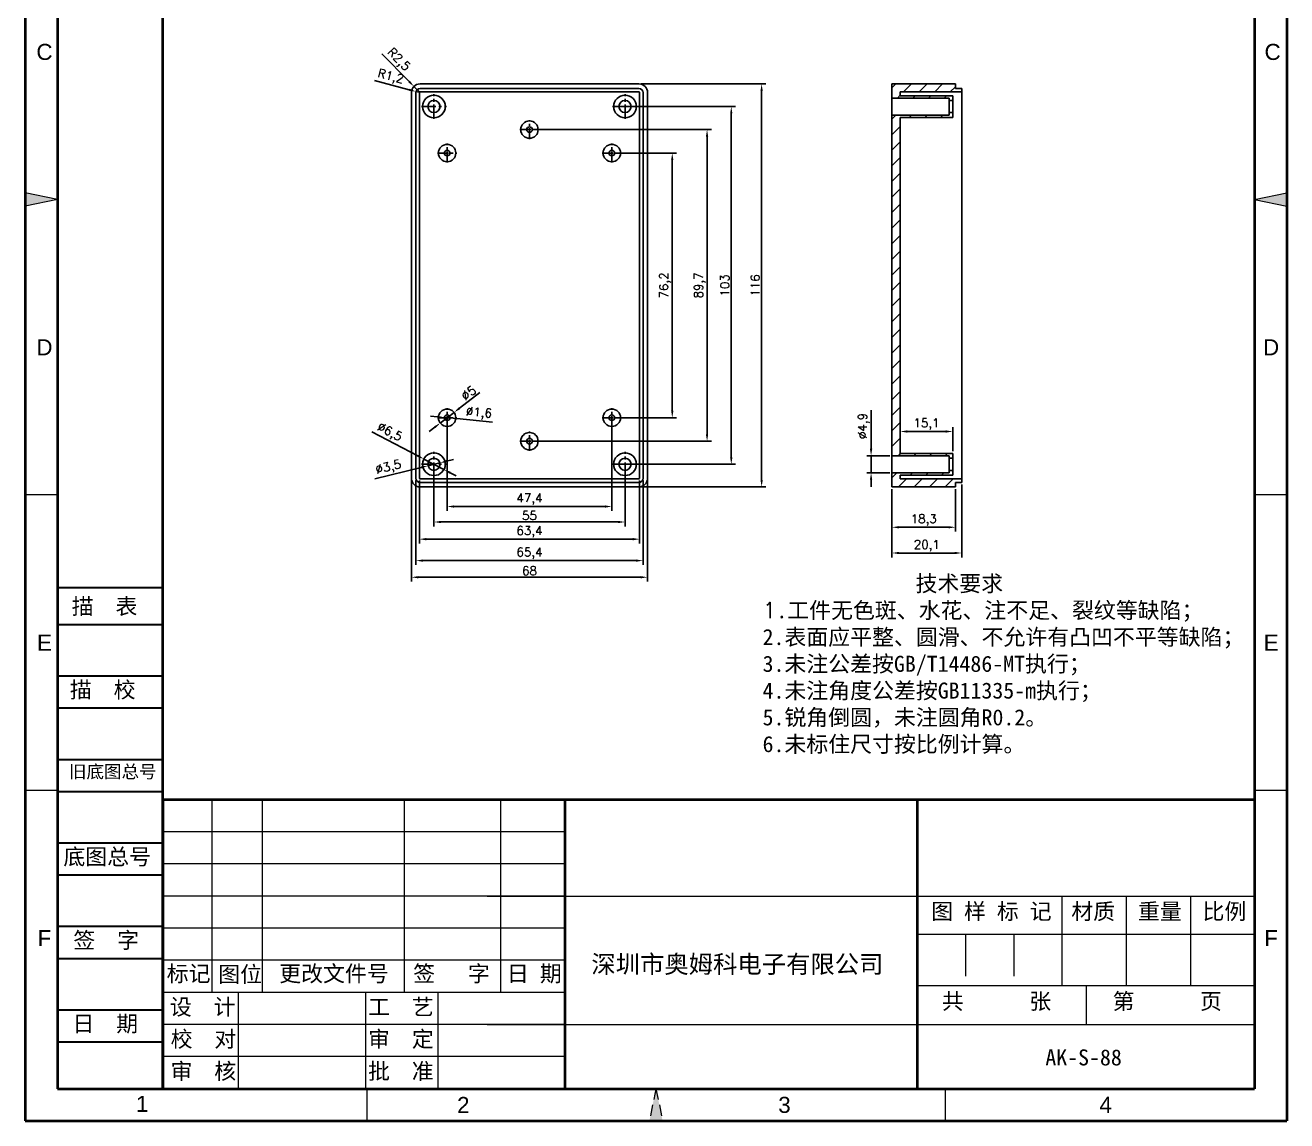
# Model space of a CAD drawing. Header units: millimetres. Extents: x 10420 to 10783, y 609 to 1139.
# Drawn here: x 10420 to 10783.1, y 608.5 to 923.9 of the extents above; entities that cross this region are included whole.
import ezdxf
from ezdxf.enums import TextEntityAlignment as Align

# ---------------------------------------------------------------- set-up
doc = ezdxf.new("R2010")
doc.units = ezdxf.units.MM
for name, pattern in [('ACAD_ISO10W100', [18, 12, -3, 0, -3]), ('CENTER', [50.8, 31.75, -6.35, 6.35, -6.35]), ('HIDDEN2', [4.7625, 3.175, -1.5875])]:
    doc.linetypes.add(name, pattern=pattern)
for name, color, linetype, lineweight in [('dim', 82, 'Continuous', 9), ('图层1', 7, 'ACAD_ISO10W100', 15), ('图层2', 7, 'Continuous', 30), ('图层3', 7, 'Continuous', 15), ('图层4', 7, 'Continuous', 40), ('图层5', 7, 'HIDDEN2', 15)]:
    doc.layers.add(name, color=color, linetype=linetype, lineweight=lineweight)
doc.layers.add('尺寸线', color=7, linetype='Continuous')
doc.styles.get("Standard").update_dxf_attribs({"font": 'txt', "bigfont": 'gbcbig.shx'})
doc.styles.add('样式 3', font='arial.ttf', dxfattribs={"height": 3.8})
doc.dimstyles.new('ISO-25', dxfattribs={"dimtxt": 2.5, "dimasz": 2.5, "dimexe": 1.25, "dimexo": 0.625, "dimtad": 1, "dimtxsty": 'Standard', "dimcen": 2.5, "dimadec": 0, "dimazin": 0, "dimtfac": 1, "dimtmove": 0, "dimatfit": 3, "dimfxl": 0, "dimarcsym": 0})

# ---------------------------------------------------------------- blocks, each defined once
blk = doc.blocks.new('*D884')
at = {"layer": 'Defpoints', "color": 0}
for p in [(10596.68, 907.03), (10631.99, 907.03), (10596.68, 791.03)]:
    blk.add_point(p, dxfattribs=at)
at = {"layer": 'dim', "color": 0, "lineweight": -2}
for p, q in [((10597.3, 907.03), (10633.24, 907.03)), ((10631.99, 793.03), (10631.99, 905.03)), ((10597.3, 791.03), (10633.24, 791.03))]:
    blk.add_line(p, q, dxfattribs=at)
at = {"layer": 'dim', "color": 0}
for points in [[(10631.66, 905.03), (10632.33, 905.03), (10631.99, 907.03)], [(10631.66, 793.03), (10632.33, 793.03), (10631.99, 791.03)]]:
    blk.add_solid(points, dxfattribs=at)
at = {"layer": 'dim', "color": 0, "insert": (10630.12, 849.03), "char_height": 2.5, "attachment_point": 5, "rotation": 90}
blk.add_mtext('116', dxfattribs=at)
blk = doc.blocks.new('*D885')
at = {"layer": 'Defpoints', "color": 0}
for p in [(10592.68, 900.53), (10623.26, 900.53), (10592.68, 797.53)]:
    blk.add_point(p, dxfattribs=at)
at = {"layer": 'dim', "color": 0, "lineweight": -2}
for p, q in [((10593.3, 900.53), (10624.51, 900.53)), ((10623.26, 799.53), (10623.26, 898.53)), ((10593.3, 797.53), (10624.51, 797.53))]:
    blk.add_line(p, q, dxfattribs=at)
at = {"layer": 'dim', "color": 0}
for points in [[(10622.93, 898.53), (10623.59, 898.53), (10623.26, 900.53)], [(10622.93, 799.53), (10623.59, 799.53), (10623.26, 797.53)]]:
    blk.add_solid(points, dxfattribs=at)
at = {"layer": 'dim', "color": 0, "insert": (10621.38, 849.03), "char_height": 2.5, "attachment_point": 5, "rotation": 90}
blk.add_mtext('103', dxfattribs=at)
blk = doc.blocks.new('*D886')
at = {"layer": 'Defpoints', "color": 0}
for p in [(10588.88, 887.13), (10588.88, 810.93), (10606.27, 810.93)]:
    blk.add_point(p, dxfattribs=at)
at = {"layer": 'dim', "color": 0, "lineweight": -2}
for p, q in [((10589.5, 887.13), (10607.52, 887.13)), ((10606.27, 885.13), (10606.27, 812.93)), ((10589.5, 810.93), (10607.52, 810.93))]:
    blk.add_line(p, q, dxfattribs=at)
at = {"layer": 'dim', "color": 0}
for points in [[(10605.94, 885.13), (10606.6, 885.13), (10606.27, 887.13)], [(10605.94, 812.93), (10606.6, 812.93), (10606.27, 810.93)]]:
    blk.add_solid(points, dxfattribs=at)
at = {"layer": 'dim', "color": 0, "insert": (10604.19, 849.03), "char_height": 2.5, "attachment_point": 5, "rotation": 90}
blk.add_mtext('76,2', dxfattribs=at)
blk = doc.blocks.new('*D887')
at = {"layer": 'Defpoints', "color": 0}
for p in [(10565.18, 893.88), (10565.18, 804.18), (10616.29, 804.18)]:
    blk.add_point(p, dxfattribs=at)
at = {"layer": 'dim', "color": 0, "lineweight": -2}
for p, q in [((10565.8, 893.88), (10617.54, 893.88)), ((10616.29, 891.88), (10616.29, 806.18)), ((10565.8, 804.18), (10617.54, 804.18))]:
    blk.add_line(p, q, dxfattribs=at)
at = {"layer": 'dim', "color": 0}
for points in [[(10615.95, 891.88), (10616.62, 891.88), (10616.29, 893.88)], [(10615.95, 806.18), (10616.62, 806.18), (10616.29, 804.18)]]:
    blk.add_solid(points, dxfattribs=at)
at = {"layer": 'dim', "color": 0, "insert": (10614.2, 849.03), "char_height": 2.5, "attachment_point": 5, "rotation": 90}
blk.add_mtext('89,7', dxfattribs=at)
blk = doc.blocks.new('*D888')
at = {"layer": 'Defpoints', "color": 0}
for p in [(10531.18, 793.53), (10599.18, 793.53), (10599.18, 765)]:
    blk.add_point(p, dxfattribs=at)
at = {"layer": 'dim', "color": 0, "lineweight": -2}
for p, q in [((10531.18, 792.9), (10531.18, 763.75)), ((10599.18, 792.9), (10599.18, 763.75)), ((10533.18, 765), (10597.18, 765))]:
    blk.add_line(p, q, dxfattribs=at)
at = {"layer": 'dim', "color": 0}
for points in [[(10533.18, 765.33), (10533.18, 764.67), (10531.18, 765)], [(10597.18, 765.33), (10597.18, 764.67), (10599.18, 765)]]:
    blk.add_solid(points, dxfattribs=at)
at = {"layer": 'dim', "color": 0, "insert": (10565.18, 766.87), "char_height": 2.5, "attachment_point": 5}
blk.add_mtext('68', dxfattribs=at)
blk = doc.blocks.new('*D889')
at = {"layer": 'Defpoints', "color": 0}
for p in [(10541.48, 810.93), (10588.88, 810.93), (10588.88, 785.36)]:
    blk.add_point(p, dxfattribs=at)
at = {"layer": 'dim', "color": 0, "lineweight": -2}
for p, q in [((10541.48, 810.3), (10541.48, 784.11)), ((10588.88, 810.3), (10588.88, 784.11)), ((10543.48, 785.36), (10586.88, 785.36))]:
    blk.add_line(p, q, dxfattribs=at)
at = {"layer": 'dim', "color": 0}
for points in [[(10543.48, 785.7), (10543.48, 785.03), (10541.48, 785.36)], [(10586.88, 785.7), (10586.88, 785.03), (10588.88, 785.36)]]:
    blk.add_solid(points, dxfattribs=at)
at = {"layer": 'dim', "color": 0, "insert": (10565.18, 787.45), "char_height": 2.5, "attachment_point": 5}
blk.add_mtext('47,4', dxfattribs=at)
blk = doc.blocks.new('*D890')
at = {"layer": 'Defpoints', "color": 0}
for p in [(10537.68, 797.53), (10592.68, 797.53), (10592.68, 780.91)]:
    blk.add_point(p, dxfattribs=at)
at = {"layer": 'dim', "color": 0, "lineweight": -2}
for p, q in [((10537.68, 796.9), (10537.68, 779.66)), ((10592.68, 796.9), (10592.68, 779.66)), ((10539.68, 780.91), (10590.68, 780.91))]:
    blk.add_line(p, q, dxfattribs=at)
at = {"layer": 'dim', "color": 0}
for points in [[(10539.68, 781.24), (10539.68, 780.57), (10537.68, 780.91)], [(10590.68, 781.24), (10590.68, 780.57), (10592.68, 780.91)]]:
    blk.add_solid(points, dxfattribs=at)
at = {"layer": 'dim', "color": 0, "insert": (10565.18, 782.78), "char_height": 2.5, "attachment_point": 5}
blk.add_mtext('55', dxfattribs=at)
blk = doc.blocks.new('*D891')
at = {"layer": 'Defpoints', "color": 0}
for p in [(10533.48, 793.53), (10596.88, 793.53), (10596.88, 775.97)]:
    blk.add_point(p, dxfattribs=at)
at = {"layer": 'dim', "color": 0, "lineweight": -2}
for p, q in [((10533.48, 792.9), (10533.48, 774.72)), ((10596.88, 792.9), (10596.88, 774.72)), ((10535.48, 775.97), (10594.88, 775.97))]:
    blk.add_line(p, q, dxfattribs=at)
at = {"layer": 'dim', "color": 0}
for points in [[(10535.48, 776.3), (10535.48, 775.63), (10533.48, 775.97)], [(10594.88, 776.3), (10594.88, 775.63), (10596.88, 775.97)]]:
    blk.add_solid(points, dxfattribs=at)
at = {"layer": 'dim', "color": 0, "insert": (10565.18, 778.05), "char_height": 2.5, "attachment_point": 5}
blk.add_mtext('63,4', dxfattribs=at)
blk = doc.blocks.new('*D892')
at = {"layer": 'Defpoints', "color": 0}
for p in [(10532.48, 793.53), (10597.88, 793.53), (10597.88, 769.79)]:
    blk.add_point(p, dxfattribs=at)
at = {"layer": 'dim', "color": 0, "lineweight": -2}
for p, q in [((10532.48, 792.9), (10532.48, 768.54)), ((10597.88, 792.9), (10597.88, 768.54)), ((10534.48, 769.79), (10595.88, 769.79))]:
    blk.add_line(p, q, dxfattribs=at)
at = {"layer": 'dim', "color": 0}
for points in [[(10534.48, 770.12), (10534.48, 769.46), (10532.48, 769.79)], [(10595.88, 770.12), (10595.88, 769.46), (10597.88, 769.79)]]:
    blk.add_solid(points, dxfattribs=at)
at = {"layer": 'dim', "color": 0, "insert": (10565.18, 771.87), "char_height": 2.5, "attachment_point": 5}
blk.add_mtext('65,4', dxfattribs=at)
blk = doc.blocks.new('*D893')
at = {"layer": 'Defpoints', "color": 0}
for p in [(10689.6, 792.33), (10669.5, 791.03), (10689.6, 771.98)]:
    blk.add_point(p, dxfattribs=at)
at = {"layer": 'dim', "color": 0, "lineweight": -2}
for p, q in [((10689.6, 791.7), (10689.6, 770.73)), ((10669.5, 790.4), (10669.5, 770.73)), ((10671.5, 771.98), (10687.6, 771.98))]:
    blk.add_line(p, q, dxfattribs=at)
at = {"layer": 'dim', "color": 0}
for points in [[(10671.5, 772.31), (10671.5, 771.65), (10669.5, 771.98)], [(10687.6, 772.31), (10687.6, 771.65), (10689.6, 771.98)]]:
    blk.add_solid(points, dxfattribs=at)
at = {"layer": 'dim', "color": 0, "insert": (10679.55, 774.06), "char_height": 2.5, "attachment_point": 5}
blk.add_mtext('20,1', dxfattribs=at)
blk = doc.blocks.new('*D894')
at = {"layer": 'Defpoints', "color": 0}
for p in [(10669.5, 791.03), (10687.8, 791.03), (10669.5, 779.39)]:
    blk.add_point(p, dxfattribs=at)
at = {"layer": 'dim', "color": 0, "lineweight": -2}
for p, q in [((10669.5, 790.4), (10669.5, 778.14)), ((10687.8, 790.4), (10687.8, 778.14)), ((10685.8, 779.39), (10671.5, 779.39))]:
    blk.add_line(p, q, dxfattribs=at)
at = {"layer": 'dim', "color": 0}
for points in [[(10671.5, 779.72), (10671.5, 779.06), (10669.5, 779.39)], [(10685.8, 779.72), (10685.8, 779.06), (10687.8, 779.39)]]:
    blk.add_solid(points, dxfattribs=at)
at = {"layer": 'dim', "color": 0, "insert": (10678.65, 781.47), "char_height": 2.5, "attachment_point": 5}
blk.add_mtext('18,3', dxfattribs=at)
blk = doc.blocks.new('*D895')
at = {"layer": 'Defpoints', "color": 0}
for p in [(10671.9, 806.97), (10671.9, 800.64), (10687, 800.64)]:
    blk.add_point(p, dxfattribs=at)
at = {"layer": 'dim', "color": 0, "lineweight": -2}
for p, q in [((10671.9, 801.27), (10671.9, 808.22)), ((10685, 806.97), (10673.9, 806.97)), ((10687, 801.27), (10687, 808.22))]:
    blk.add_line(p, q, dxfattribs=at)
at = {"layer": 'dim', "color": 0}
for points in [[(10673.9, 807.3), (10673.9, 806.64), (10671.9, 806.97)], [(10685, 807.3), (10685, 806.64), (10687, 806.97)]]:
    blk.add_solid(points, dxfattribs=at)
at = {"layer": 'dim', "color": 0, "insert": (10679.45, 809.05), "char_height": 2.5, "attachment_point": 5}
blk.add_mtext('15,1', dxfattribs=at)
blk = doc.blocks.new('*D896')
at = {"layer": 'Defpoints', "color": 0}
for p in [(10663.5, 799.98), (10669.5, 799.98), (10669.5, 795.08)]:
    blk.add_point(p, dxfattribs=at)
at = {"layer": 'dim', "color": 0, "lineweight": -2}
for p, q in [((10663.5, 801.98), (10663.5, 813.14)), ((10668.87, 799.98), (10662.25, 799.98)), ((10663.5, 795.08), (10663.5, 799.98)), ((10668.87, 795.08), (10662.25, 795.08)), ((10663.5, 793.08), (10663.5, 791.08))]:
    blk.add_line(p, q, dxfattribs=at)
at = {"layer": 'dim', "color": 0}
for points in [[(10663.16, 801.98), (10663.83, 801.98), (10663.5, 799.98)], [(10663.16, 793.08), (10663.83, 793.08), (10663.5, 795.08)]]:
    blk.add_solid(points, dxfattribs=at)
at = {"layer": 'dim', "color": 0, "insert": (10661.41, 808.56), "char_height": 2.5, "attachment_point": 5, "rotation": 90}
blk.add_mtext('%%c4,9', dxfattribs=at)
blk = doc.blocks.new('*D897')
at = {"layer": 'Defpoints', "color": 0}
for p in [(10534.8, 799.04), (10540.55, 796.02)]:
    blk.add_point(p, dxfattribs=at)
at = {"layer": 'dim', "color": 0, "lineweight": -2}
for p, q in [((10519.82, 806.9), (10533.03, 799.97)), ((10540.55, 796.02), (10534.8, 799.04)), ((10542.33, 795.09), (10544.1, 794.16))]:
    blk.add_line(p, q, dxfattribs=at)
at = {"layer": 'dim', "color": 0}
for points in [[(10533.18, 800.26), (10532.87, 799.67), (10534.8, 799.04)], [(10542.48, 795.38), (10542.17, 794.79), (10540.55, 796.02)]]:
    blk.add_solid(points, dxfattribs=at)
at = {"layer": 'dim', "color": 0, "insert": (10524.84, 806.61), "char_height": 2.5, "attachment_point": 5, "rotation": 332.3211}
blk.add_mtext('∅6,5', dxfattribs=at)
blk = doc.blocks.new('*D898')
at = {"layer": 'Defpoints', "color": 0}
for p in [(10535.98, 797.11), (10539.38, 797.94)]:
    blk.add_point(p, dxfattribs=at)
at = {"layer": 'dim', "color": 0, "lineweight": -2}
for p, q in [((10541.32, 798.42), (10543.26, 798.89)), ((10520.66, 793.37), (10534.03, 796.64)), ((10539.38, 797.94), (10535.98, 797.11))]:
    blk.add_line(p, q, dxfattribs=at)
at = {"layer": 'dim', "color": 0}
for points in [[(10533.95, 796.96), (10534.11, 796.31), (10535.98, 797.11)], [(10541.24, 798.74), (10541.4, 798.09), (10539.38, 797.94)]]:
    blk.add_solid(points, dxfattribs=at)
at = {"layer": 'dim', "color": 0, "insert": (10524.62, 796.48), "char_height": 2.5, "attachment_point": 5, "rotation": 13.7347}
blk.add_mtext('∅3,5', dxfattribs=at)
blk = doc.blocks.new('*D899')
at = {"layer": 'Defpoints', "color": 0}
for p in [(10543.46, 812.45), (10539.49, 809.41)]:
    blk.add_point(p, dxfattribs=at)
at = {"layer": 'dim', "color": 0, "lineweight": -2}
for p, q in [((10550.93, 818.19), (10545.05, 813.67)), ((10539.49, 809.41), (10543.46, 812.45)), ((10537.91, 808.19), (10536.32, 806.97))]:
    blk.add_line(p, q, dxfattribs=at)
at = {"layer": 'dim', "color": 0}
for points in [[(10544.84, 813.93), (10545.25, 813.41), (10543.46, 812.45)], [(10537.71, 808.45), (10538.11, 807.92), (10539.49, 809.41)]]:
    blk.add_solid(points, dxfattribs=at)
at = {"layer": 'dim', "color": 0, "insert": (10547.64, 818.02), "char_height": 2.5, "attachment_point": 5, "rotation": 37.5319}
blk.add_mtext('∅5', dxfattribs=at)
blk = doc.blocks.new('*D900')
at = {"layer": 'Defpoints', "color": 0}
for p in [(10540.68, 811), (10542.27, 810.85)]:
    blk.add_point(p, dxfattribs=at)
at = {"layer": 'dim', "color": 0, "lineweight": -2}
for p, q in [((10538.69, 811.19), (10536.7, 811.38)), ((10540.68, 811), (10542.27, 810.85)), ((10554.55, 809.69), (10544.26, 810.66))]:
    blk.add_line(p, q, dxfattribs=at)
at = {"layer": 'dim', "color": 0}
for points in [[(10538.72, 811.52), (10538.66, 810.86), (10540.68, 811)], [(10544.3, 811), (10544.23, 810.33), (10542.27, 810.85)]]:
    blk.add_solid(points, dxfattribs=at)
at = {"layer": 'dim', "color": 0, "insert": (10550.6, 812.16), "char_height": 2.5, "attachment_point": 5, "rotation": 354.5928}
blk.add_mtext('∅1,6', dxfattribs=at)
blk = doc.blocks.new('*D917')
at = {"layer": 'Defpoints', "color": 0}
for p in [(10531.92, 906.31), (10533.68, 904.53)]:
    blk.add_point(p, dxfattribs=at)
at = {"layer": 'dim', "color": 0, "lineweight": -2}
for p, q in [((10522.69, 915.7), (10530.52, 907.74)), ((10533.68, 904.53), (10531.92, 906.31))]:
    blk.add_line(p, q, dxfattribs=at)
at = {"layer": 'dim', "color": 0}
blk.add_solid([(10530.76, 907.97), (10530.28, 907.5), (10531.92, 906.31)], dxfattribs=at)
at = {"layer": 'dim', "color": 0, "insert": (10527.39, 913.89), "char_height": 2.5, "attachment_point": 5, "rotation": 314.5246}
blk.add_mtext('R2,5', dxfattribs=at)
blk = doc.blocks.new('*D918')
at = {"layer": 'Defpoints', "color": 0}
for p in [(10532.52, 904.84), (10533.68, 904.53)]:
    blk.add_point(p, dxfattribs=at)
at = {"layer": 'dim', "color": 0, "lineweight": -2}
for p, q in [((10520.6, 908.01), (10530.58, 905.35)), ((10533.68, 904.53), (10532.52, 904.84))]:
    blk.add_line(p, q, dxfattribs=at)
at = {"layer": 'dim', "color": 0}
blk.add_solid([(10530.67, 905.67), (10530.5, 905.03), (10532.52, 904.84)], dxfattribs=at)
at = {"layer": 'dim', "color": 0, "insert": (10525.16, 908.95), "char_height": 2.5, "attachment_point": 5, "rotation": 345.1113}
blk.add_mtext('R1,2', dxfattribs=at)

msp = doc.modelspace()

# ---------------------------------------------------------------- hatches: boundary and pattern name
h = msp.add_hatch()
h.set_pattern_fill('ANSI31', color=256, style=0)
h.set_pattern_definition([(45, (-18.2838, -11.3678), (-2.245064, 2.245064), [])])
h.paths.add_polyline_path([(10671.897, 793.328), (10671.897, 794.414), (10686.997, 794.414), (10686.997, 795.778), (10685.997, 795.778), (10685.997, 795.078), (10669.497, 795.078), (10669.497, 791.028), (10687.797, 791.028), (10687.797, 792.328), (10689.597, 792.328), (10689.597, 793.328)])
h.paths.add_polyline_path([(10671.897, 897.414), (10686.997, 897.414), (10686.997, 898.778), (10685.997, 898.778), (10685.997, 898.078), (10669.497, 898.078), (10669.497, 799.978), (10685.997, 799.978), (10685.997, 799.278), (10686.997, 799.278), (10686.997, 800.643), (10671.897, 800.643)])
h.paths.add_polyline_path([(10669.497, 907.028), (10669.497, 902.978), (10685.997, 902.978), (10685.997, 902.278), (10686.997, 902.278), (10686.997, 903.643), (10671.897, 903.643), (10671.897, 904.728), (10689.597, 904.728), (10689.597, 905.728), (10687.797, 905.728), (10687.797, 907.028)])
at = {"layer": '图层1'}
for points in [[(10429.281, 873.729), (10420.037, 875.632), (10420.037, 871.827)], [(10773.903, 873.729), (10783.147, 875.632), (10783.147, 871.827)]]:
    msp.add_hatch(color=0, dxfattribs=at).paths.add_polyline_path(points)
at = {"layer": '图层5'}
msp.add_hatch(color=0, dxfattribs=at).paths.add_polyline_path([(10601.592, 617.759), (10599.689, 608.515), (10603.495, 608.515)])

# ---------------------------------------------------------------- linework, layer by layer
for p, q in [((10531.177, 793.528), (10531.177, 904.528)), ((10532.477, 793.528), (10532.477, 904.528)), ((10533.477, 793.528), (10533.477, 904.528)), ((10533.677, 907.028), (10596.677, 907.028)), ((10533.677, 905.728), (10596.677, 905.728)), ((10533.677, 904.728), (10596.677, 904.728)), ((10596.877, 904.528), (10596.877, 793.528)), ((10597.877, 904.528), (10597.877, 793.528)), ((10599.177, 904.528), (10599.177, 793.528)), ((10669.497, 791.028), (10669.497, 907.028)), ((10669.497, 907.028), (10687.797, 907.028)), ((10689.597, 904.728), (10671.897, 904.728)), ((10671.897, 903.643), (10671.897, 904.728)), ((10687.797, 905.728), (10687.797, 907.028)), ((10689.597, 905.728), (10687.797, 905.728)), ((10689.597, 905.728), (10689.597, 792.328)), ((10669.497, 902.978), (10685.997, 902.978)), ((10671.897, 903.643), (10686.997, 903.643)), ((10685.997, 902.978), (10685.997, 902.278)), ((10686.997, 902.278), (10685.997, 902.278)), ((10685.997, 902.278), (10685.997, 898.778)), ((10686.997, 897.414), (10686.997, 903.643)), ((10669.497, 898.078), (10685.997, 898.078)), ((10671.897, 800.643), (10671.897, 897.414)), ((10671.897, 897.414), (10686.997, 897.414)), ((10686.997, 898.778), (10685.997, 898.778)), ((10685.997, 898.078), (10685.997, 898.778)), ((10669.497, 799.978), (10685.997, 799.978)), ((10671.897, 800.643), (10686.997, 800.643)), ((10685.997, 799.978), (10685.997, 799.278)), ((10686.997, 799.278), (10685.997, 799.278)), ((10685.997, 799.278), (10685.997, 795.778)), ((10686.997, 794.414), (10686.997, 800.643)), ((10686.997, 795.778), (10685.997, 795.778)), ((10685.997, 795.078), (10685.997, 795.778)), ((10596.677, 793.328), (10533.677, 793.328)), ((10596.677, 792.328), (10533.677, 792.328)), ((10669.497, 795.078), (10685.997, 795.078)), ((10671.897, 793.328), (10671.897, 794.414)), ((10671.897, 794.414), (10686.997, 794.414)), ((10689.597, 793.328), (10671.897, 793.328)), ((10689.597, 792.328), (10687.797, 792.328)), ((10687.797, 792.328), (10687.797, 791.028)), ((10596.677, 791.028), (10533.677, 791.028)), ((10687.797, 791.028), (10669.497, 791.028))]:
    msp.add_line(p, q)
at = {"color": 1, "linetype": 'CENTER', "ltscale": 0.13}
for p, q in [((10534.102, 900.528), (10541.252, 900.528)), ((10537.677, 896.953), (10537.677, 904.103)), ((10589.102, 900.528), (10596.252, 900.528)), ((10592.677, 896.953), (10592.677, 904.103)), ((10537.677, 793.953), (10537.677, 801.103)), ((10592.677, 793.953), (10592.677, 801.103)), ((10534.102, 797.528), (10541.252, 797.528)), ((10589.102, 797.528), (10596.252, 797.528))]:
    msp.add_line(p, q, dxfattribs=at)
at = {"color": 1, "linetype": 'CENTER', "ltscale": 0.1}
for p, q in [((10562.427, 893.878), (10567.927, 893.878)), ((10565.177, 891.128), (10565.177, 896.628)), ((10541.477, 884.378), (10541.477, 889.878)), ((10588.877, 884.378), (10588.877, 889.878)), ((10538.727, 887.128), (10544.227, 887.128)), ((10586.127, 887.128), (10591.627, 887.128)), ((10541.477, 808.178), (10541.477, 813.678)), ((10588.877, 808.178), (10588.877, 813.678)), ((10538.727, 810.928), (10544.227, 810.928)), ((10586.127, 810.928), (10591.627, 810.928)), ((10565.177, 801.428), (10565.177, 806.928)), ((10562.427, 804.178), (10567.927, 804.178))]:
    msp.add_line(p, q, dxfattribs=at)
for centre, radius in [((10537.677, 900.528), 3.25), ((10537.677, 900.528), 1.75), ((10592.677, 900.528), 3.25), ((10592.677, 900.528), 1.75), ((10565.177, 893.878), 2.5), ((10565.177, 893.878), 0.8), ((10541.477, 887.128), 2.5), ((10588.877, 887.128), 2.5), ((10541.477, 887.128), 0.8), ((10588.877, 887.128), 0.8), ((10541.477, 810.928), 2.5), ((10588.877, 810.928), 2.5), ((10541.477, 810.928), 0.8), ((10588.877, 810.928), 0.8), ((10565.177, 804.178), 2.5), ((10565.177, 804.178), 0.8), ((10537.677, 797.528), 3.25), ((10537.677, 797.528), 1.75), ((10592.677, 797.528), 3.25), ((10592.677, 797.528), 1.75)]:
    msp.add_circle(centre, radius)
for centre, radius, start, end in [((10533.677, 904.528), 2.5, 90, 180), ((10533.677, 904.528), 1.2, 90, 180), ((10533.677, 904.528), 0.2, 90, 180), ((10596.677, 904.528), 2.5, 0, 90), ((10596.677, 904.528), 1.2, 0, 90), ((10596.677, 904.528), 0.2, 0, 90), ((10533.677, 793.528), 2.5, 180, 270), ((10533.677, 793.528), 1.2, 180, 270), ((10533.677, 793.528), 0.2, 180, 270), ((10596.677, 793.528), 2.5, 270, 0), ((10596.677, 793.528), 0.2, 270, 0), ((10596.677, 793.528), 1.2, 270, 0)]:
    msp.add_arc(centre, radius, start, end)
at = {"layer": '图层1', "color": 0}
for p, q in [((10429.281, 873.729), (10420.037, 875.632)), ((10773.903, 873.729), (10783.147, 875.632)), ((10429.281, 873.729), (10420.037, 871.827)), ((10773.903, 873.729), (10783.147, 871.827)), ((10429.281, 788.683), (10420.037, 788.683)), ((10783.147, 788.683), (10773.903, 788.683)), ((10429.281, 703.637), (10420.037, 703.637)), ((10783.147, 703.637), (10773.903, 703.637)), ((10690.705, 662.131), (10690.705, 647.34)), ((10704.572, 662.131), (10704.572, 647.34)), ((10488.343, 645.492), (10488.343, 654.736)), ((10488.343, 645.492), (10488.343, 654.736))]:
    msp.add_line(p, q, dxfattribs=at)
at = {"layer": '图层2', "color": 0}
for p, q in [((10459.623, 761.968), (10429.281, 761.968)), ((10459.623, 751.299), (10429.281, 751.299)), ((10459.623, 751.299), (10443.505, 751.299)), ((10459.623, 736.508), (10429.281, 736.508)), ((10459.623, 727.264), (10429.281, 727.264)), ((10459.623, 727.264), (10443.505, 727.264)), ((10459.623, 727.264), (10443.505, 727.264)), ((10459.623, 712.473), (10429.281, 712.473)), ((10459.623, 703.229), (10429.281, 703.229)), ((10459.623, 703.229), (10443.505, 703.229)), ((10459.623, 688.439), (10429.281, 688.439)), ((10459.623, 679.194), (10429.281, 679.194)), ((10459.623, 679.194), (10443.505, 679.194)), ((10459.623, 664.404), (10429.281, 664.404)), ((10459.623, 655.16), (10429.281, 655.16)), ((10459.623, 655.16), (10443.505, 655.16)), ((10459.623, 640.369), (10429.281, 640.369)), ((10459.623, 631.125), (10429.281, 631.125))]:
    msp.add_line(p, q, dxfattribs=at)
at = {"layer": '图层3', "color": 0}
for p, q in [((10473.841, 645.492), (10473.841, 700.956)), ((10488.343, 654.736), (10488.343, 700.956)), ((10529.225, 645.601), (10529.225, 700.956)), ((10556.957, 645.627), (10556.957, 700.956)), ((10575.445, 691.712), (10459.623, 691.712)), ((10575.445, 682.468), (10459.623, 682.468)), ((10575.445, 682.468), (10459.623, 682.468)), ((10575.445, 673.224), (10459.623, 673.224)), ((10552.994, 673.224), (10773.903, 673.224)), ((10718.438, 673.224), (10718.438, 647.34)), ((10736.926, 673.224), (10736.926, 647.34)), ((10755.414, 673.224), (10755.414, 647.34)), ((10575.445, 663.98), (10459.623, 663.98)), ((10773.903, 662.131), (10676.839, 662.131)), ((10718.438, 662.131), (10718.438, 647.34)), ((10575.445, 654.736), (10459.623, 654.736)), ((10773.903, 647.34), (10676.839, 647.34)), ((10725.371, 647.34), (10725.371, 636.247)), ((10575.445, 645.492), (10459.623, 645.492)), ((10481.459, 617.759), (10481.459, 645.492)), ((10518.09, 617.759), (10518.09, 645.601)), ((10538.938, 617.869), (10538.938, 645.601)), ((10575.445, 636.247), (10459.623, 636.247)), ((10575.445, 636.247), (10460.126, 636.247)), ((10552.994, 636.247), (10773.903, 636.247)), ((10459.623, 631.125), (10459.361, 631.125)), ((10575.445, 627.003), (10459.623, 627.003)), ((10518.395, 617.759), (10518.395, 608.515)), ((10684.789, 617.759), (10684.789, 608.515)), ((10684.789, 617.759), (10684.789, 608.515))]:
    msp.add_line(p, q, dxfattribs=at)
at = {"layer": '图层4', "color": 0}
for p, q in [((10459.623, 617.759), (10459.623, 1129.699)), ((10459.623, 700.956), (10459.623, 617.759)), ((10773.903, 700.956), (10459.623, 700.956)), ((10634.811, 700.956), (10468.416, 700.956)), ((10575.445, 617.759), (10575.445, 700.956)), ((10676.839, 617.759), (10676.839, 700.956)), ((10459.623, 662.131), (10459.623, 617.759))]:
    msp.add_line(p, q, dxfattribs=at)
at = {"layer": '图层5', "color": 0}
for p, q in [((10575.445, 645.492), (10459.623, 645.492)), ((10601.592, 617.759), (10599.689, 608.515)), ((10601.592, 617.759), (10603.495, 608.515))]:
    msp.add_line(p, q, dxfattribs=at)
at = {"layer": '尺寸线', "color": 0, "lineweight": 40}
for p, q in [((10420.037, 1138.943), (10420.037, 608.515)), ((10783.147, 1138.943), (10783.147, 608.515)), ((10429.281, 1129.699), (10429.281, 617.759)), ((10773.903, 1129.699), (10773.903, 617.759)), ((10429.281, 617.759), (10773.903, 617.759)), ((10420.037, 608.515), (10783.147, 608.515))]:
    msp.add_line(p, q, dxfattribs=at)

# ---------------------------------------------------------------- texts
at = {"layer": '图层1', "color": 0, "style": '样式 3'}
for s, p in [('C', (10425.568, 916.252)), ('C', (10779.074, 916.252)), ('D', (10425.568, 831.206)), ('D', (10778.64, 831.206)), ('E', (10425.568, 746.16)), ('E', (10778.64, 746.16)), ('F', (10425.568, 661.114)), ('F', (10778.64, 661.114))]:
    msp.add_text(s, height=4.622, dxfattribs=at).set_placement(p, align=Align.MIDDLE)
at = {"layer": '图层1', "color": 0, "attachment_point": 1}
for s, insert, char_height, width in [('{\\fSimSun|b0|i0|c134|p2;图 样 标 记}', (10680.809, 671.126), 4.62206, 57.34374), ('{\\fSimSun|b0|i0|c134|p2;材质 }', (10721.122, 671.107), 4.62206, 38.54857), ('{\\fSimSun|b0|i0|c134|p2;标记}', (10460.758, 653.202), 4.62206, 12.94178), ('{\\fSimSun|b0|i0|c134|p2;图位}', (10475.601, 653.015), 4.62206, 12.94178), ('{\\fSimSun|b0|i0|c134|p2;更改文件号}', (10493.15, 653.202), 4.62206, 38.54857), ('{\\fSimSun|b0|i0|c134|p2;深圳市奥姆科电子有限公司}', (10582.987, 656.193), 5.13563, 97.03929), ('{\\fSimSun|b0|i0|c134|p2;审  核}', (10461.846, 625.121), 4.62206, 37.4818), ('{\\fSimSun|b0|i0|c134|p2;批  准}', (10518.71, 625.121), 4.62206, 38.54857)]:
    msp.add_mtext(s, dxfattribs=dict(at, insert=insert, char_height=char_height, width=width))
at = {"layer": '图层2', "color": 0, "attachment_point": 1}
for s, insert, char_height, width in [('{\\fSimSun|b0|i0|c134|p2;描\\fSimSun|b0|i0|c0|p2;  \\fSimSun|b0|i0|c134|p2;表}', (10433.412, 758.956), 4.62201, 51.79278), ('{\\fSimSun|b0|i0|c134|p2;描\\fSimSun|b0|i0|c0|p2;  \\fSimSun|b0|i0|c134|p2;校}', (10432.886, 734.921), 4.62201, 51.79278), ('{\\fSimSun|b0|i0|c134|p2;旧底图总号}', (10432.626, 710.887), 3.69765, 51.79278), ('{\\fSimSun|b0|i0|c134|p2;底图总号}', (10431.023, 686.852), 4.62201, 51.79278), ('{\\fSimSun|b0|i0|c134|p2;比例 }', (10758.909, 671.107), 4.62206, 38.54857), ('{\\fSimSun|b0|i0|c134|p2;重量 }', (10740.313, 671.107), 4.62206, 38.54857), ('{\\fSimSun|b0|i0|c134|p2;签\\fSimSun|b0|i0|c0|p2;  \\fSimSun|b0|i0|c134|p2;字}', (10433.886, 662.818), 4.62201, 51.79278), ('{\\fSimSun|b0|i0|c134|p2;签   字}', (10531.693, 653.202), 4.62206, 38.54857), ('{\\fSimSun|b0|i0|c134|p2;日 期}', (10558.692, 653.202), 4.62206, 38.54857), ('{\\fSimSun|b0|i0|c134|p2;设  计}', (10461.667, 643.609), 4.62206, 35.8284), ('{\\fSimSun|b0|i0|c134|p2;工  艺}', (10518.71, 643.609), 4.62206, 38.54857), ('{\\fSimSun|b0|i0|c134|p2;共      张}', (10683.856, 645.243), 4.62206, 51.13887), ('{\\fSimSun|b0|i0|c134|p2;第      页}', (10733.002, 645.243), 4.62206, 47.46694), ('{\\fSimSun|b0|i0|c134|p2;日\\fSimSun|b0|i0|c0|p2;  \\fSimSun|b0|i0|c134|p2;期}', (10433.623, 638.783), 4.62201, 51.79278), ('{\\fSimSun|b0|i0|c134|p2;校  对}', (10461.889, 634.365), 4.62206, 33.5133), ('{\\fSimSun|b0|i0|c134|p2;审  定}', (10518.71, 634.365), 4.62206, 38.54857), ('{\\fSimSun|b0|i0|c134|p2;AK-S-88}', (10713.657, 629.068), 4.62206, 47.46694)]:
    msp.add_mtext(s, dxfattribs=dict(at, insert=insert, char_height=char_height, width=width))
at = {"layer": '图层3', "color": 0, "insert": (10632.265, 765.507), "char_height": 4.62206, "width": 218.92104, "attachment_point": 1}
msp.add_mtext('{\\fSimSun|b0|i0|c134|p54;              技术要求\\P}1{\\fSimSun|b0|i0|c134|p54;.工件无色斑、水花、注不足、裂纹等缺陷；\\P2.表面应平整、圆滑、不允许有凸凹不平等缺陷；\\P3.未注公差按GB/T14486-MT执行；\\P4.未注角度公差按GB11335-m执行；\\P5.锐角倒圆，未注圆角R0.2。}\\P{\\fSimSun|b0|i0|c134|p2;6.未标住尺寸按比例计算。}', dxfattribs=at)
at = {"layer": '图层5', "color": 0, "style": '样式 3'}
for s, p in [('1', (10453.686, 613.379)), ('2', (10546.127, 613.103)), ('3', (10638.569, 613.103)), ('4', (10731.01, 613.103))]:
    msp.add_text(s, height=4.622, dxfattribs=at).set_placement(p, align=Align.MIDDLE)

# ---------------------------------------------------------------- dimensions: what is measured, and where the dimension line sits
at = {"layer": 'dim'}
for mpoint, picture, middle in [((10531.924, 906.311), '*D917', (10527.39, 913.891)), ((10532.517, 904.837), '*D918', (10525.16, 908.948))]:
    dim = msp.add_radius_dim(center=(10533.677, 904.528), mpoint=mpoint, dimstyle='ISO-25', override={"dimasz": 2}, dxfattribs=at)
    dim.commit()
    dim.dimension.update_dxf_attribs({"geometry": picture, "text_midpoint": middle})
for base, p1, p2, picture, middle in [((10631.994, 907.028), (10596.677, 791.028), (10596.677, 907.028), '*D884', (10630.119, 849.028)), ((10623.259, 900.528), (10592.677, 797.528), (10592.677, 900.528), '*D885', (10621.384, 849.028)), ((10616.287, 804.178), (10565.177, 893.878), (10565.177, 804.178), '*D887', (10614.204, 849.028)), ((10606.269, 810.928), (10588.877, 887.128), (10588.877, 810.928), '*D886', (10604.186, 849.028))]:
    dim = msp.add_linear_dim(base=base, p1=p1, p2=p2, angle=90, dimstyle='ISO-25', override={"dimasz": 2}, dxfattribs=at)
    dim.commit()
    dim.dimension.update_dxf_attribs({"geometry": picture, "text_midpoint": middle})
for p1, p2, picture, middle in [((10539.494, 809.405), (10543.459, 812.451), '*D899', (10547.637, 818.025)), ((10540.68, 811.004), (10542.273, 810.853), '*D900', (10550.6, 812.157))]:
    dim = msp.add_diameter_dim_2p(p1=p1, p2=p2, dimstyle='ISO-25', override={"dimasz": 2}, dxfattribs=at)
    dim.commit()
    dim.dimension.update_dxf_attribs({"geometry": picture, "text_midpoint": middle})
for p1, p2, picture, middle in [((10540.555, 796.019), (10534.799, 799.038), '*D897', (10523.877, 804.767)), ((10539.377, 797.944), (10535.977, 797.113), '*D898', (10525.112, 794.457))]:
    dim = msp.add_diameter_dim_2p(p1=p1, p2=p2, dimstyle='ISO-25', override={"dimasz": 2}, dxfattribs=at)
    dim.commit()
    dim.dimension.update_dxf_attribs({"geometry": picture, "text_midpoint": middle, "dimtype": 163})
for base, p1, p2, picture, middle in [((10588.877, 785.363), (10541.477, 810.928), (10588.877, 810.928), '*D889', (10565.177, 787.446)), ((10671.897, 806.971), (10686.997, 800.643), (10671.897, 800.643), '*D895', (10679.447, 809.055)), ((10592.677, 780.908), (10537.677, 797.528), (10592.677, 797.528), '*D890', (10565.177, 782.783)), ((10599.177, 764.999), (10531.177, 793.528), (10599.177, 793.528), '*D888', (10565.177, 766.874)), ((10597.877, 769.79), (10532.477, 793.528), (10597.877, 793.528), '*D892', (10565.177, 771.874)), ((10596.877, 775.968), (10533.477, 793.528), (10596.877, 793.528), '*D891', (10565.177, 778.051)), ((10689.597, 771.981), (10669.497, 791.028), (10689.597, 792.328), '*D893', (10679.547, 774.064)), ((10669.497, 779.391), (10687.797, 791.028), (10669.497, 791.028), '*D894', (10678.647, 781.475))]:
    dim = msp.add_linear_dim(base=base, p1=p1, p2=p2, dimstyle='ISO-25', override={"dimasz": 2}, dxfattribs=at)
    dim.commit()
    dim.dimension.update_dxf_attribs({"geometry": picture, "text_midpoint": middle})
dim = msp.add_linear_dim(base=(10663.496, 799.978), p1=(10669.497, 795.078), p2=(10669.497, 799.978), angle=90, text='%%c<>', dimstyle='ISO-25', override={"dimasz": 2}, dxfattribs=at)
dim.commit()
dim.dimension.update_dxf_attribs({"geometry": '*D896', "text_midpoint": (10661.413, 808.562)})

doc.saveas('drawing.dxf')
